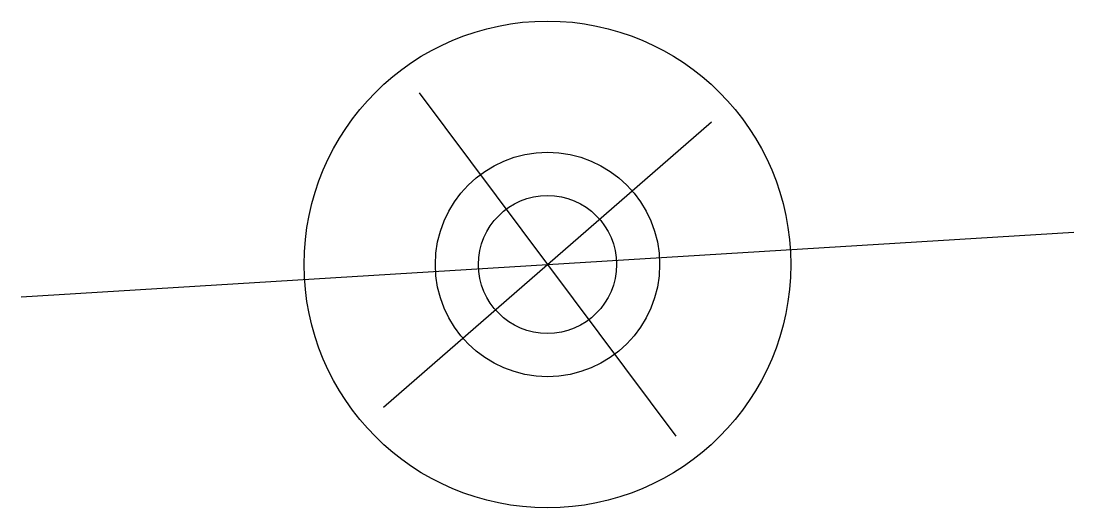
# Model space of a CAD drawing. Header units: millimetres. Extents: x 2336 to 6276, y 357 to 2178.
import ezdxf

# ---------------------------------------------------------------- set-up
doc = ezdxf.new("R2010")
doc.units = ezdxf.units.MM

msp = doc.modelspace()

# ---------------------------------------------------------------- linework, layer by layer
for p, q in [((3825.7, 1908.8), (4787.2, 625.8)), ((3692.6, 733.1), (4920.2, 1801.5)), ((2336.4, 1146.9), (6276.5, 1387.7))]:
    msp.add_line(p, q)
for radius in [910.5, 419.7, 258]:
    msp.add_circle((4306.4, 1267.3), radius)

doc.saveas('drawing.dxf')
